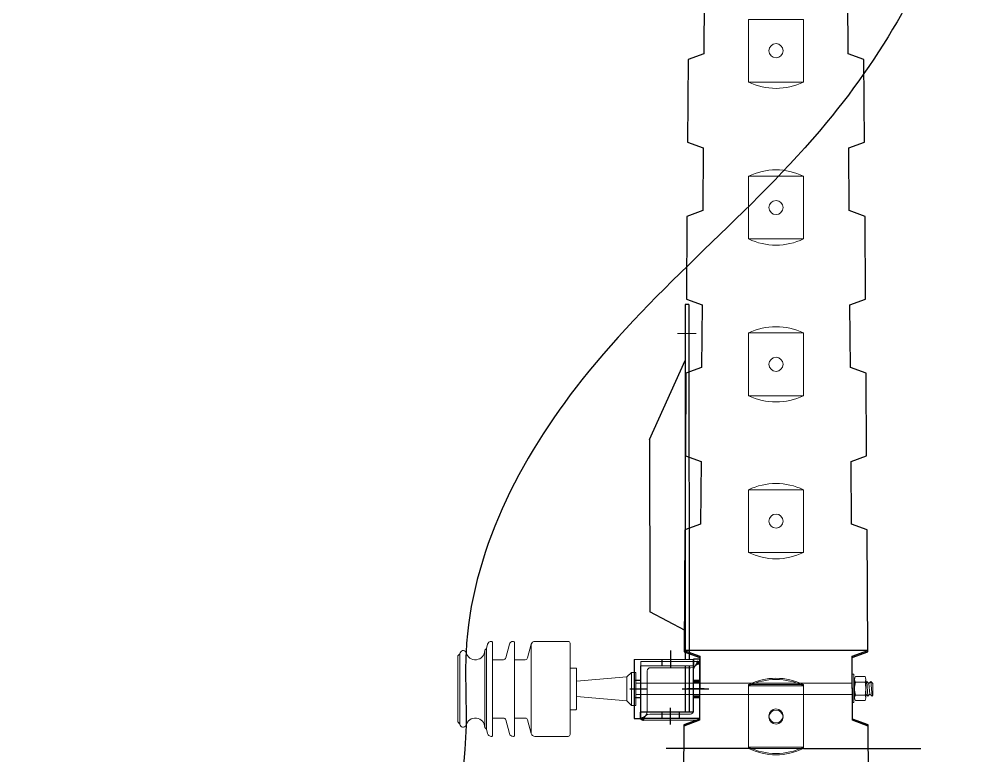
# Model space of a CAD drawing. Header units: millimetres. Extents: x -23083795 to 376618, y 113268 to 3804440.
# Drawn here: x 219392 to 220627, y 125244 to 126183 of the extents above; entities that cross this region are included whole.
import ezdxf

# ---------------------------------------------------------------- set-up
doc = ezdxf.new("R2010")
doc.units = ezdxf.units.MM
doc.header["$LTSCALE"] = 6
doc.linetypes.add('CENTER', pattern=[50.8, 31.75, -6.35, 6.35, -6.35])
doc.linetypes.add('HIDDEN', pattern=[9.525, 6.35, -3.175])
doc.layers.add('BULONG', color=7, linetype='Continuous')
for name, color, linetype, lineweight in [('Buon lon', 150, 'Continuous', 5), ('Duongcoban', 4, 'Continuous', 30), ('Net manh', 4, 'Continuous', 13), ('Net trung binh', 7, 'Continuous', 15), ('Su dung', 150, 'Continuous', 5), ('Text', 7, 'Continuous', 13)]:
    doc.layers.add(name, color=color, linetype=linetype, lineweight=lineweight)

# ---------------------------------------------------------------- blocks, each defined once
blk = doc.blocks.new('xa+tc nhin ngang')
for p, q in [((-83, 37.5), (-75, 37.5)), ((-83, -37.5), (-83, 37.5)), ((-75, 37.5), (-75, 29.5)), ((0, 37.5), (-75, 37.5)), ((-75, -29.5), (-75, 37.5)), ((0, 37.5), (0, -37.5)), ((-8, 29.5), (-75, 29.5)), ((-18.3, -29.5), (-18.3, 29.5)), ((-13.3, -29.5), (-13.3, 29.5)), ((-8, 29.5), (-8, -37.5)), ((-8, 25), (-8, -25)), ((-8, 8), (-8, -8)), ((-75, -29.5), (-8, -29.5)), ((-8, -37.5), (-8, -29.5)), ((-83, -37.5), (-8, -37.5)), ((-18.3, -486.8), (-18.3, -37.5)), ((-13.3, -486.8), (-13.3, -37.5)), ((0, -37.5), (-8, -37.5)), ((-18.3, -74), (-63.3, -97.7)), ((-63.3, -316), (-63.3, -97.7)), ((-63.3, -316), (-18.3, -416)), ((-13.3, -486.8), (-18.3, -486.8))]:
    blk.add_line(p, q)
at = {"color": 9, "linetype": 'HIDDEN', "ltscale": 100}
for p, q in [((-48, 29.5), (-48, 37.5)), ((-37, 45.2), (-37, 24.1)), ((-26, 29.5), (-26, 37.5)), ((-83, 11), (-75, 11)), ((-8, 11), (0, 11)), ((-8, 9), (0, 9)), ((0, 9), (-8, 9)), ((-88.5, 0), (-67.4, 0)), ((-83, -11), (-75, -11)), ((5.5, 0), (-15.6, 0)), ((-8, -9), (0, -9)), ((0, -9), (-8, -9)), ((-8, -11), (0, -11)), ((-48, -37.5), (-48, -29.5)), ((-37, -48.8), (-37, -27.7))]:
    blk.add_line(p, q, dxfattribs=at)
at = {"color": 9, "linetype": 'CENTER', "ltscale": 100}
blk.add_line((-22.2, 0), (11.3, 0), dxfattribs=at)
at = {"layer": 'Text', "color": 245}
for p, q in [((-54.2, 37.5), (-19.8, 37.5)), ((-28, -450), (-4.4, -450))]:
    blk.add_line(p, q, dxfattribs=at)

msp = doc.modelspace()

# ---------------------------------------------------------------- hatches: boundary and pattern name
at = {"layer": 'Net manh', "ltscale": 10}
msp.add_hatch(color=256, dxfattribs=at).paths.add_polyline_path([(220254.96218, 125358.65534, 0.1989123674), (220257.30533, 125364.3122), (220256.55345, 125364.3122, -0.7441483079), (220260.61904, 125360.24661), (220260.61904, 125360.99849, 0.1989123674)])
h = msp.add_hatch(color=256, dxfattribs=at)
edge = h.paths.add_edge_path()
edge.add_line((220185.61904, 125293.37779), (220185.61904, 125292.62591))
edge.add_ellipse((220185.61904, 125300.62591), major_axis=(-5.65685, 5.65685), ratio=1, start_angle=135, end_angle=180)
edge.add_ellipse((220196.93275, 125289.3122), major_axis=(5.65685, 5.65685), ratio=1, start_angle=90, end_angle=135)
edge.add_line((220188.93275, 125289.3122), (220189.68463, 125289.3122))
edge.add_ellipse((220188.26134, 125291.9545), major_axis=(-2.1222, 2.1222), ratio=1, start_angle=16.69056639, end_angle=163.30943361, ccw=False)

# ---------------------------------------------------------------- linework, layer by layer
for p, q in [((220266.21904, 126219.30663, -1.36858), (220265.6857, 126139.30663, -1.36858)), ((220450.13815, 126139.30663, -1.36858), (220449.60481, 126219.30663, -1.36858)), ((220245.63661, 126132.00935, -1.36858), (220244.93367, 126026.56857, -1.36858)), ((220265.6857, 126139.30663, -1.36858), (220245.63661, 126132.00935, -1.36858)), ((220470.18724, 126132.00935, -1.36858), (220450.13815, 126139.30663, -1.36858)), ((220470.89018, 126026.56857, -1.36858), (220470.18724, 126132.00935, -1.36858)), ((220244.93367, 126026.56857, -1.36858), (220264.8857, 126019.30663, -1.36858)), ((220264.8857, 126019.30663, -1.36858), (220264.35237, 125939.30663, -1.36858)), ((220450.93815, 126019.30663, -1.36858), (220470.89018, 126026.56857, -1.36858)), ((220451.47148, 125939.30663, -1.36858), (220450.93815, 126019.30663, -1.36858)), ((220264.35237, 125939.30663, -1.36858), (220244.30328, 125932.00935, -1.36858)), ((220471.52057, 125932.00935, -1.36858), (220451.47148, 125939.30663, -1.36858)), ((220244.30328, 125932.00935, -1.36858), (220243.60034, 125826.56857, -1.36858)), ((220472.22351, 125826.56857, -1.36858), (220471.52057, 125932.00935, -1.36858)), ((220243.60034, 125826.56857, -1.36858), (220263.55237, 125819.30663, -1.36858)), ((220452.27148, 125819.30663, -1.36858), (220472.22351, 125826.56857, -1.36858)), ((220263.55237, 125819.30663, -1.36858), (220263.01904, 125739.30663, -1.36858)), ((220452.80481, 125739.30663, -1.36858), (220452.27148, 125819.30663, -1.36858)), ((220263.01904, 125739.30663, -1.36858), (220242.96994, 125732.00935, -1.36858)), ((220472.85391, 125732.00935, -1.36858), (220452.80481, 125739.30663, -1.36858)), ((220242.96994, 125732.00935, -1.36858), (220242.26701, 125626.56857, -1.36858)), ((220473.55685, 125626.56857, -1.36858), (220472.85391, 125732.00935, -1.36858)), ((220242.26701, 125626.56857, -1.36858), (220262.21904, 125619.30663, -1.36858)), ((220453.60481, 125619.30663, -1.36858), (220473.55685, 125626.56857, -1.36858)), ((220262.21904, 125619.30663, -1.36858), (220261.6857, 125539.30663, -1.36858)), ((220454.13815, 125539.30663, -1.36858), (220453.60481, 125619.30663, -1.36858)), ((220261.6857, 125539.30663, -1.36858), (220241.63661, 125532.00935, -1.36858)), ((220474.18724, 125532.00935, -1.36858), (220454.13815, 125539.30663, -1.36858)), ((220241.63661, 125532.00935, -1.36858), (220240.93367, 125376.56857, -1.36858)), ((220474.89018, 125376.56857, -1.36858), (220474.18724, 125532.00935, -1.36858)), ((220240.92292, 125378.17248, -1.36858), (220260.87495, 125370.91054, -1.36858)), ((220454.92739, 125370.91054, -1.36858), (220474.87942, 125378.17248, -1.36858)), ((220240.93367, 125376.56857, -1.36858), (220260.8857, 125369.30663, -1.36858)), ((220260.87495, 125370.91054, -1.36858), (220260.34162, 125290.91054, -1.36858)), ((220260.8857, 125369.30663, -1.36858), (220260.35237, 125289.30663, -1.36858)), ((220455.46073, 125290.91054, -1.36858), (220454.92739, 125370.91054, -1.36858)), ((220454.93815, 125369.30663, -1.36858), (220474.89018, 125376.56857, -1.36858)), ((220455.47148, 125289.30663, -1.36858), (220454.93815, 125369.30663, -1.36858)), ((220260.34162, 125290.91054, -1.36858), (220240.29252, 125283.61327, -1.36858)), ((220475.50982, 125283.61327, -1.36858), (220455.46073, 125290.91054, -1.36858)), ((220240.29252, 125283.61327, -1.36858), (220221.88314, 122538.24387, -1.36858)), ((220240.30328, 125282.00935, -1.36858), (220240.11081, 125253.30663, -1.36858)), ((220260.35237, 125289.30663, -1.36858), (220240.30328, 125282.00935, -1.36858)), ((220475.52057, 125282.00935, -1.36858), (220455.47148, 125289.30663, -1.36858)), ((220486.31165, 123672.74882, -1.36858), (220475.50982, 125283.61327, -1.36858)), ((220475.71304, 125253.30663, -1.36858), (220475.52057, 125282.00935, -1.36858))]:
    msp.add_line(p, q)
at = {"color": 1}
msp.add_open_spline([(220626.69551, 126642.45871, -1.36858), (220620.90492, 126548.626, -1.36858), (220607.75588, 126335.55429, -1.36858), (220420.26681, 126006.27218, -1.36858), (220105.37628, 125768.52715, -1.36858), (219952.80386, 125471.57743, -1.36858), (219973.50172, 125148.99991, -1.36858), (219781.14996, 124748.55628, -1.36858), (219421.54051, 124334.63616, -1.36858), (219400.41606, 123960.08663, -1.36858), (219392.42703, 123818.43624, -1.36858)], degree=3, knots=[0, 0, 0, 0, 5.5957029334, 12.7065066224, 21.7673965538, 29.322896717, 31.1866012453, 41.0088199344, 54.6939529347, 63.0173174101, 63.0173174101, 63.0173174101, 63.0173174101], dxfattribs=at)
at = {"layer": 'Buon lon', "ltscale": 10}
for p, q in [((220457.3538, 125348.05938, -1.36858), (220455.20039, 125348.05938, -1.36858)), ((220455.20039, 125311.88019, -1.36858), (220455.20039, 125348.05938, -1.36858)), ((220457.3538, 125311.86972, -1.36858), (220457.3538, 125348.05938, -1.36858)), ((220458.1562, 125341.46939, -1.36858), (220458.1562, 125329.69221, -1.36858)), ((220459.1803, 125345.05375, -1.36858), (220471.46953, 125345.05375, -1.36858)), ((220472.49363, 125329.69221, -1.36858), (220472.49363, 125341.46939, -1.36858)), ((220457.3538, 125338.68607, -1.36858), (220458.1562, 125338.68607, -1.36858)), ((220458.1562, 125317.91361, -1.36858), (220458.1562, 125329.69221, -1.36858)), ((220459.1803, 125337.88503, -1.36858), (220471.46953, 125337.88503, -1.36858)), ((220472.49363, 125337.3968, -1.36858), (220473.67011, 125338.68607, -1.36858)), ((220472.49363, 125329.69221, -1.36858), (220472.49363, 125317.88605, -1.36858)), ((220476.45436, 125336.12581, -1.36858), (220473.67011, 125338.68607, -1.36858)), ((220475.28286, 125320.25223, -1.36858), (220473.67011, 125338.68607, -1.36858)), ((220476.45436, 125336.12581, -1.36858), (220478.79062, 125338.68607, -1.36858)), ((220477.61912, 125322.81248, -1.36858), (220476.45436, 125336.12581, -1.36858)), ((220481.57487, 125336.12581, -1.36858), (220478.79062, 125338.68607, -1.36858)), ((220480.40337, 125320.25223, -1.36858), (220478.79062, 125338.68607, -1.36858)), ((220481.57487, 125336.12581, -1.36858), (220481.56895, 125321.52956, -1.36858)), ((220457.3538, 125320.25223, -1.36858), (220458.0894, 125320.25223, -1.36858)), ((220459.1803, 125321.49939, -1.36858), (220471.46953, 125321.49939, -1.36858)), ((220471.3004, 125321.49939, -1.36858), (220471.53327, 125321.75459, -1.36858)), ((220472.49861, 125322.81248, -1.36858), (220472.24907, 125325.66479, -1.36858)), ((220472.49363, 125322.80703, -1.36858), (220472.49861, 125322.81248, -1.36858)), ((220472.49861, 125322.81248, -1.36858), (220475.28286, 125320.25223, -1.36858)), ((220475.28286, 125320.25223, -1.36858), (220477.61912, 125322.81248, -1.36858)), ((220477.61912, 125322.81248, -1.36858), (220480.40337, 125320.25223, -1.36858)), ((220480.40337, 125320.25223, -1.36858), (220481.56895, 125321.52956, -1.36858)), ((220457.3538, 125311.86972, -1.36858), (220455.20039, 125311.88019, -1.36858)), ((220471.46953, 125314.33068, -1.36858), (220459.1803, 125314.33068, -1.36858))]:
    msp.add_line(p, q, dxfattribs=at)
for centre, radius, start, end in [((220464.94088, 125341.46939, -1.36858), 6.78468, 148.1092082, 211.8907918), ((220465.70896, 125341.46939, -1.36858), 6.78468, 328.1092082, 31.8907918), ((220491.43953, 125329.69221, -1.36858), 33.28333, 165.7499673, 194.2500327), ((220439.21031, 125329.69221, -1.36858), 33.28333, 345.7499673, 14.2500327), ((220464.94088, 125317.91503, -1.36858), 6.78468, 148.10920376, 211.89079624), ((220465.70937, 125317.91503, -1.36858), 6.78433, 328.10737769, 31.89262231)]:
    msp.add_arc(centre, radius, start, end, dxfattribs=at)
at = {"layer": 'Duongcoban', "elevation": -1.36858}
for points in [[(220474.87942, 125378.17248), (220240.92292, 125378.17248)], [(220322.91193, 125253.30663), (220217.77431, 125253.30663)], [(220392.91193, 125253.30663), (220542.82251, 125253.30663)]]:
    msp.add_lwpolyline(points, dxfattribs=at)
at = {"layer": 'Net manh', "ltscale": 10}
for p, q in [((220193.61904, 125352.3122, -1.36858), (220193.61904, 125300.62591, -1.36858)), ((220249.30533, 125356.3122, -1.36858), (220197.61904, 125356.3122, -1.36858)), ((220197.61904, 125356.3122, -1.36858), (220249.30533, 125356.3122, -1.36858)), ((220252.61904, 125301.3122, -1.36858), (220252.61904, 125352.99849, -1.36858)), ((220248.61904, 125297.3122, -1.36858), (220196.93275, 125297.3122, -1.36858))]:
    msp.add_line(p, q, dxfattribs=at)
at = {"layer": 'Net manh', "ltscale": 10, "elevation": -1.36858}
for points in [[(220392.91193, 126103.30663), (220322.91193, 126103.30663), (220322.91193, 126183.30663), (220392.91193, 126183.30663)], [(220392.91193, 125903.30663), (220322.91193, 125903.30663), (220322.91193, 125983.30663), (220392.91193, 125983.30663)], [(220392.91193, 125703.30663), (220322.91193, 125703.30663), (220322.91193, 125783.30663), (220392.91193, 125783.30663)], [(220392.91193, 125503.30663), (220322.91193, 125503.30663), (220322.91193, 125583.30663), (220392.91193, 125583.30663)], [(220392.90117, 125254.91054), (220322.90117, 125254.91054), (220322.90117, 125334.91054), (220392.90117, 125334.91054)], [(220392.91193, 125253.30663), (220322.91193, 125253.30663), (220322.91193, 125333.30663), (220392.91193, 125333.30663)]]:
    msp.add_lwpolyline(points, close=True, dxfattribs=at)
at = {"layer": 'Net manh', "ltscale": 10}
for centre in [(220357.91193, 126143.30663, -1.36858), (220357.91193, 125943.30663, -1.36858), (220357.91193, 125743.30663, -1.36858), (220357.91193, 125543.30663, -1.36858), (220357.90117, 125294.91054, -1.36858), (220357.91193, 125293.30663, -1.36858)]:
    msp.add_circle(centre, 9, dxfattribs=at)
for centre, radius, start, end in [((220357.91193, 126175.86913, -1.36858), 80.5625, 244.24999688, 295.75000312), ((220357.91193, 125910.74413, -1.36858), 80.5625, 64.24999688, 115.75000312), ((220357.91193, 125975.86913, -1.36858), 80.5625, 244.24999688, 295.75000312), ((220357.91193, 125710.74413, -1.36858), 80.5625, 64.24999688, 115.75000312), ((220357.91193, 125775.86913, -1.36858), 80.5625, 244.24999688, 295.75000312), ((220357.91193, 125510.74413, -1.36858), 80.5625, 64.24999688, 115.75000312), ((220357.91193, 125575.86913, -1.36858), 80.5625, 244.24999688, 295.75000312), ((220197.61904, 125352.3122, -1.36858), 4, 90, 180), ((220249.30533, 125364.3122, -1.36858), 8, 270, 0), ((220260.61904, 125352.99849, -1.36858), 8, 90, 180), ((220357.90117, 125262.34804, -1.36858), 80.5625, 64.24999688, 115.75000312), ((220357.91193, 125260.74413, -1.36858), 80.5625, 64.24999688, 115.75000312), ((220185.61904, 125300.62591, -1.36858), 8, 270, 0), ((220196.93275, 125289.3122, -1.36858), 8, 90, 180), ((220248.61904, 125301.3122, -1.36858), 4, 270, 0), ((220357.90117, 125327.47304, -1.36858), 80.5625, 244.24999688, 295.75000312), ((220357.91193, 125325.86913, -1.36858), 80.5625, 244.24999688, 295.75000312)]:
    msp.add_arc(centre, radius, start, end, dxfattribs=at)
at = {"layer": 'Net trung binh', "ltscale": 10}
for p, q in [((220185.61904, 125364.3122, -1.36858), (220185.61904, 125292.62591, -1.36858)), ((220185.61904, 125364.3122, -1.36858), (220257.30533, 125364.3122, -1.36858)), ((220257.30533, 125364.3122, -1.36858), (220185.61904, 125364.3122, -1.36858)), ((220260.60828, 125290.91611, -1.36858), (220260.60828, 125361.85052, -1.36858)), ((220260.61904, 125289.3122, -1.36858), (220260.61904, 125360.24661, -1.36858)), ((220260.61904, 125289.3122, -1.36858), (220188.93275, 125289.3122, -1.36858))]:
    msp.add_line(p, q, dxfattribs=at)
for centre, start, end in [((220257.97674, 125361.6699, -1.36858), 331.69056639, 118.30943361), ((220188.26134, 125291.9545, -1.36858), 151.69056639, 298.30943361)]:
    msp.add_arc(centre, 3.00125, start, end, dxfattribs=at)
at = {"layer": 'Su dung', "ltscale": 10}
for p, q in [((220092.70019, 125389.91875, -1.36858), (220050.35572, 125389.91875, -1.36858)), ((219986.30108, 125378.62919, -1.36858), (219988.3714, 125380.68964, -1.36858)), ((219986.30108, 125378.62919, -1.36858), (219986.30108, 125329.30663, -1.36858)), ((219989.88134, 125386.32478, -1.36858), (219988.3714, 125380.68964, -1.36858)), ((219988.3714, 125380.68964, -1.36858), (219988.3714, 125329.30663, -1.36858)), ((219996.31514, 125366.50002, -1.36858), (219996.31514, 125388.29966, -1.36858)), ((220017.76291, 125386.32478, -1.36858), (220013.09288, 125368.896, -1.36858)), ((220024.19671, 125366.50002, -1.36858), (220024.19671, 125388.29966, -1.36858)), ((220045.67197, 125386.32478, -1.36858), (220041.00194, 125368.896, -1.36858)), ((220045.67197, 125386.32478, -1.36858), (220045.67197, 125272.28847, -1.36858)), ((220095.12467, 125387.49426, -1.36858), (220095.12467, 125329.30663, -1.36858)), ((219951.82096, 125371.30495, -1.36858), (219951.81855, 125347.89464, -1.36858)), ((219954.67854, 125374.16194, -1.36858), (219951.82096, 125371.30495, -1.36858)), ((219954.67854, 125374.16194, -1.36858), (219951.82125, 125371.30466, -1.36858)), ((219954.67854, 125374.16194, -1.36858), (219954.67581, 125347.67342, -1.36858)), ((219996.31514, 125366.50002, -1.36858), (219996.36641, 125329.30663, -1.36858)), ((220009.99787, 125366.50002, -1.36858), (219996.31514, 125366.50002, -1.36858)), ((220024.19671, 125366.50002, -1.36858), (220024.19671, 125329.30663, -1.36858)), ((220037.87945, 125366.50002, -1.36858), (220024.19671, 125366.50002, -1.36858)), ((220095.12467, 125355.97596, -1.36858), (220102.39813, 125355.97596, -1.36858)), ((220103.20629, 125355.1678, -1.36858), (220103.20629, 125329.30663, -1.36858)), ((219951.81231, 125287.30889, -1.36858), (219951.81472, 125348.06118, -1.36858)), ((219954.6693, 125284.45131, -1.36858), (219954.67203, 125348.28181, -1.36858)), ((220103.20629, 125339.00457, -1.36858), (220167.61319, 125344.63944, -1.36858)), ((220167.61319, 125344.63944, -1.36858), (220173.32776, 125350.35401, -1.36858)), ((220167.61319, 125344.63944, -1.36858), (220167.61319, 125329.30663, -1.36858)), ((220173.32776, 125350.35401, -1.36858), (220173.32776, 125329.30663, -1.36858)), ((220173.32776, 125350.35401, -1.36858), (220178.98489, 125350.35401, -1.36858)), ((220178.98489, 125350.35401, -1.36858), (220178.98489, 125329.30663, -1.36858)), ((219986.30108, 125279.98407, -1.36858), (219986.30108, 125329.30663, -1.36858)), ((219988.3714, 125277.92362, -1.36858), (219988.3714, 125329.30663, -1.36858)), ((219996.31514, 125292.11323, -1.36858), (219996.36641, 125329.30663, -1.36858)), ((220024.19671, 125292.11323, -1.36858), (220024.19671, 125329.30663, -1.36858)), ((220095.12467, 125271.11899, -1.36858), (220095.12467, 125329.30663, -1.36858)), ((220103.20629, 125303.44546, -1.36858), (220103.20629, 125329.30663, -1.36858)), ((220167.61319, 125313.97381, -1.36858), (220167.61319, 125329.30663, -1.36858)), ((220173.32776, 125308.25925, -1.36858), (220173.32776, 125329.30663, -1.36858)), ((220178.98489, 125336.58008, -1.36858), (220179.78607, 125336.58008, -1.36858)), ((220178.98489, 125308.25925, -1.36858), (220178.98489, 125329.30663, -1.36858)), ((220179.78607, 125336.58008, -1.36858), (220455.20039, 125336.58008, -1.36858)), ((220103.20629, 125319.60869, -1.36858), (220167.61319, 125313.97381, -1.36858)), ((220178.98489, 125322.03317, -1.36858), (220179.78607, 125322.03317, -1.36858)), ((220179.78607, 125322.03317, -1.36858), (220455.20039, 125322.03317, -1.36858)), ((220167.61319, 125313.97381, -1.36858), (220173.32776, 125308.25925, -1.36858)), ((220173.32776, 125308.25925, -1.36858), (220178.98489, 125308.25925, -1.36858)), ((219996.31514, 125292.11323, -1.36858), (219996.31514, 125270.3136, -1.36858)), ((220009.99787, 125292.11323, -1.36858), (219996.31514, 125292.11323, -1.36858)), ((220024.19671, 125292.11323, -1.36858), (220024.19671, 125270.3136, -1.36858)), ((220037.87945, 125292.11323, -1.36858), (220024.19671, 125292.11323, -1.36858)), ((220095.12467, 125302.63729, -1.36858), (220102.39813, 125302.63729, -1.36858)), ((219954.6693, 125284.45131, -1.36858), (219951.81231, 125287.30889, -1.36858)), ((219954.67854, 125284.45131, -1.36858), (219951.82125, 125287.30859, -1.36858)), ((219986.30108, 125279.98407, -1.36858), (219988.3714, 125277.92362, -1.36858)), ((220017.76291, 125272.28847, -1.36858), (220013.09288, 125289.71725, -1.36858)), ((220045.67197, 125272.28847, -1.36858), (220041.00194, 125289.71725, -1.36858)), ((219989.88134, 125272.28847, -1.36858), (219988.3714, 125277.92362, -1.36858)), ((220092.70019, 125268.69451, -1.36858), (220050.35572, 125268.69451, -1.36858))]:
    msp.add_line(p, q, dxfattribs=at)
for centre, radius, start, end in [((219994.56508, 125385.06978, -1.36858), 4.84897, 90, 165), ((219994.69881, 125388.29966, -1.36858), 1.61632, 0, 94.72174536), ((220022.44666, 125385.06978, -1.36858), 4.84897, 90, 165), ((220022.58039, 125388.29966, -1.36858), 1.61632, 0, 94.72174536), ((220050.35572, 125385.06978, -1.36858), 4.84897, 90, 165), ((220092.70019, 125387.49426, -1.36858), 2.42448, 0, 90), ((219958.71935, 125374.16194, -1.36858), 4.04081, 25.46364224, 180), ((219974.17866, 125378.62919, -1.36858), 12.12242, 193.0145232, 0), ((220009.99787, 125369.73267, -1.36858), 3.23265, 270, 345), ((220037.87945, 125369.73267, -1.36858), 3.23265, 270, 345), ((220102.39813, 125355.1678, -1.36858), 0.80816, 0, 90), ((220102.39813, 125303.44546, -1.36858), 0.80816, 270, 0), ((219974.17866, 125279.98407, -1.36858), 12.12242, 0, 166.9854768), ((220009.99787, 125288.88058, -1.36858), 3.23265, 15, 90), ((220037.87945, 125288.88058, -1.36858), 3.23265, 15, 90), ((219958.71935, 125284.45131, -1.36858), 4.04081, 180, 334.53635776), ((219994.56508, 125273.54348, -1.36858), 4.84897, 195, 270), ((219994.69881, 125270.3136, -1.36858), 1.61632, 265.27825464, 0), ((220022.44666, 125273.54348, -1.36858), 4.84897, 195, 270), ((220022.58039, 125270.3136, -1.36858), 1.61632, 265.27825464, 0), ((220050.35572, 125273.54348, -1.36858), 4.84897, 195, 270), ((220092.70019, 125271.11899, -1.36858), 2.42448, 270, 0)]:
    msp.add_arc(centre, radius, start, end, dxfattribs=at)

# ---------------------------------------------------------------- block references
at = {"layer": 'BULONG', "color": 1, "extrusion": (0, 0, -1), "xscale": 1.007432505352144, "yscale": 1.007432505352199, "zscale": -1.007432505352144, "rotation": 179.9563169153139}
msp.add_blockref('xa+tc nhin ngang', (-220260.61904, 125329.30663, 1.36858), dxfattribs=at)

doc.saveas('drawing.dxf')
